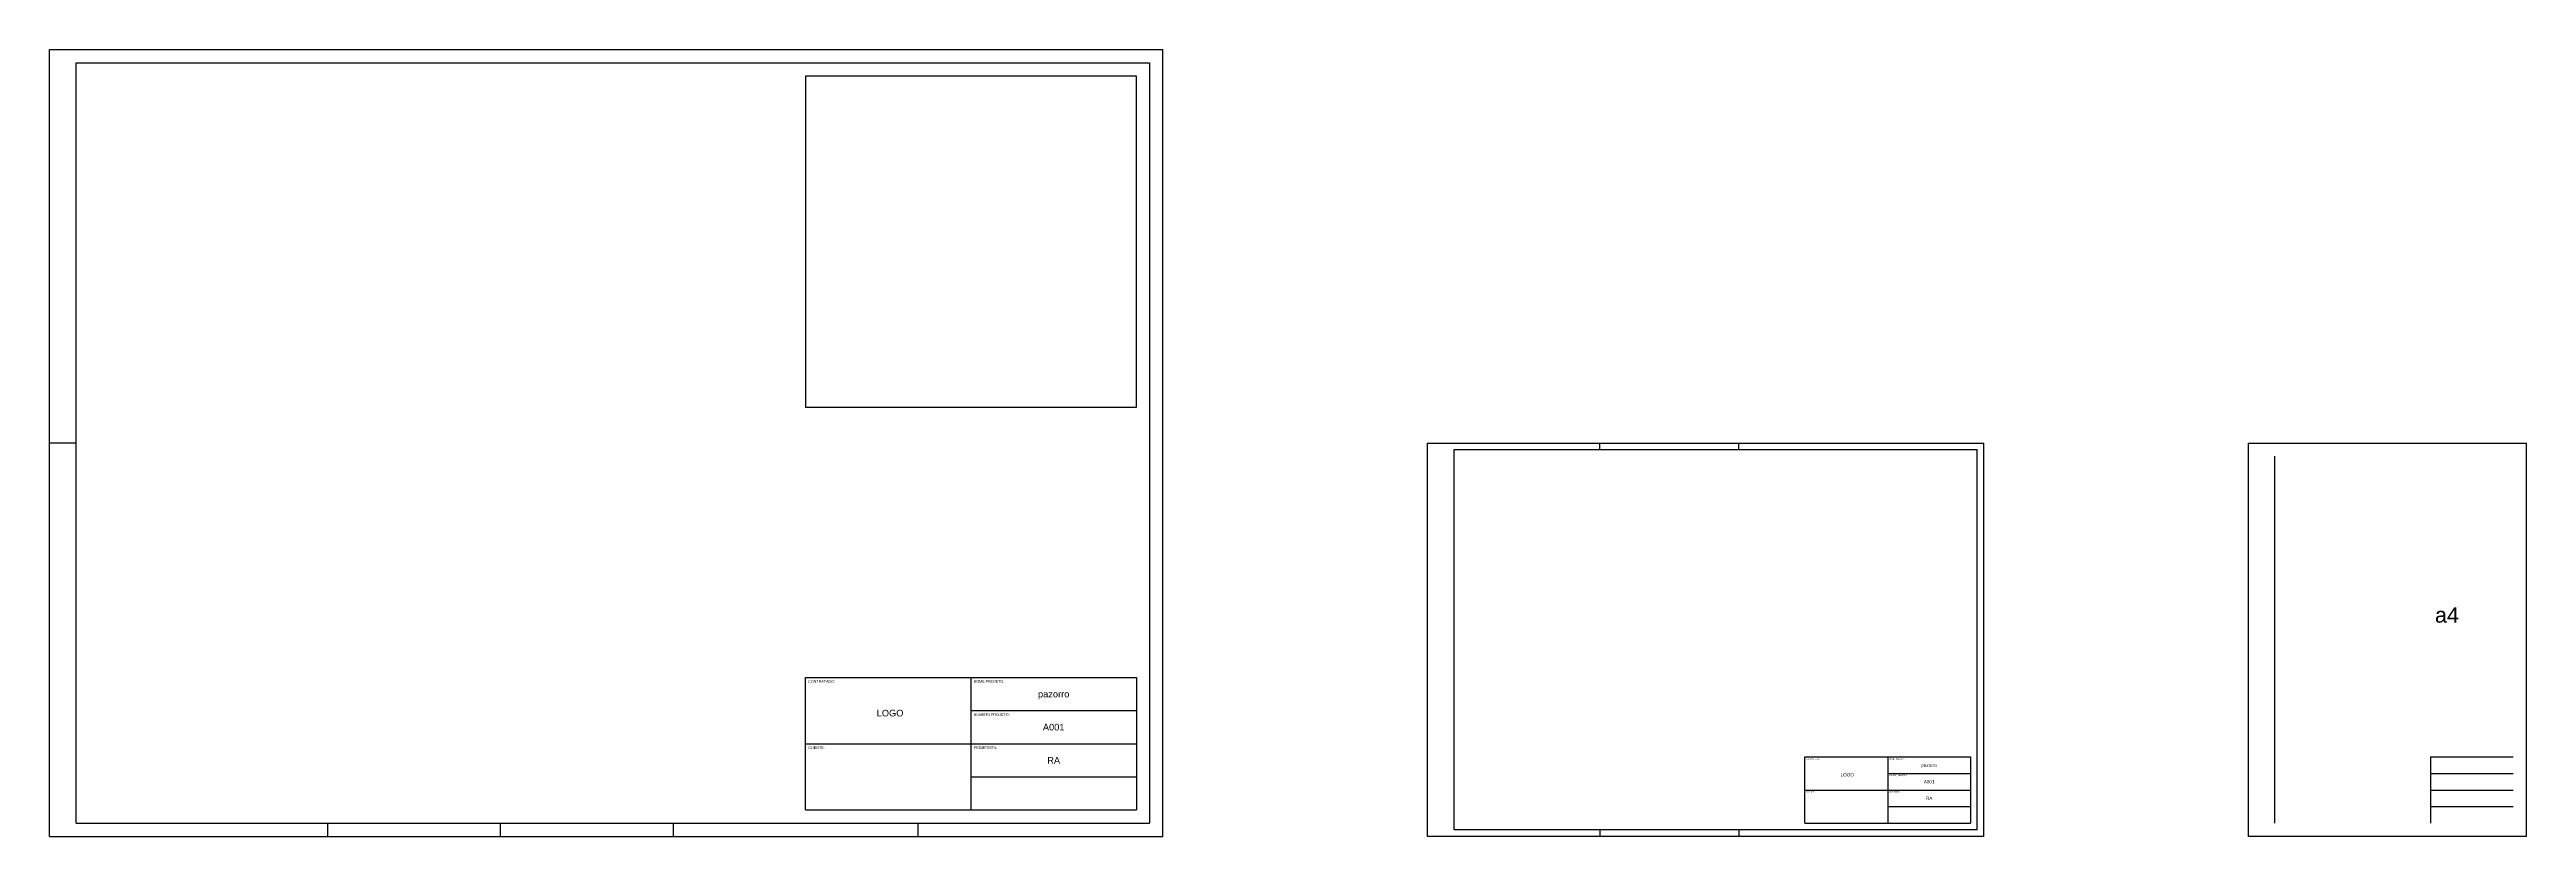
# Model space of a CAD drawing. Header units: millimetres. Extents: x 0 to 1871, y 0 to 594.
import ezdxf

# ---------------------------------------------------------------- set-up
doc = ezdxf.new("R2010")
doc.units = ezdxf.units.MM
doc.styles.get("Standard").update_dxf_attribs({"font": 'arial.ttf'})

msp = doc.modelspace()

# ---------------------------------------------------------------- linework, layer by layer
for p, q in [((0, 0), (0, 594)), ((0, 594), (841, 594)), ((20, 584), (831, 584)), ((20, 10), (20, 584)), ((831, 584), (831, 10)), ((841, 0), (841, 594)), ((20, 297), (0, 297)), ((1041, 0), (1041, 297)), ((1041, 297), (1461, 297)), ((1061, 5), (1061, 292)), ((1061, 292), (1456, 292)), ((1171, 292), (1171, 297)), ((1276, 292), (1276, 297)), ((1456, 5), (1456, 292)), ((1461, 0), (1461, 297)), ((1661, 297), (1871, 297)), ((1661, 0), (1661, 297)), ((1681, 10), (1681, 287)), ((1871, 0), (1871, 297)), ((571, 20), (571, 120)), ((571, 120), (821, 120)), ((696, 120), (696, 20)), ((821, 120), (821, 20)), ((696, 95), (821, 95)), ((571, 70), (821, 70)), ((1326, 10), (1326, 60)), ((1326, 60), (1451, 60)), ((1388.5, 60), (1388.5, 10)), ((1451, 60), (1451, 10)), ((1798.5, 60), (1861, 60)), ((1798.5, 60), (1798.5, 10)), ((696, 45), (821, 45)), ((1388.5, 47.5), (1451, 47.5)), ((1798.5, 47.5), (1861, 47.5)), ((571, 20), (821, 20)), ((1326, 35), (1451, 35)), ((1388.5, 22.5), (1451, 22.5)), ((1798.5, 35), (1861, 35)), ((1798.5, 22.5), (1861, 22.5)), ((0, 0), (841, 0)), ((20, 10), (831, 10)), ((210, 10), (210, 0)), ((340.5, 10), (340.5, 0)), ((471, 10), (471, 0)), ((656, 10), (656, 0)), ((1461, 0), (1041, 0)), ((1456, 5), (1061, 5)), ((1171, 5), (1171, 0)), ((1276, 5), (1276, 0)), ((1326, 10), (1451, 10)), ((1871, 0), (1661, 0))]:
    msp.add_line(p, q)
msp.add_lwpolyline([(821, 574), (571, 574), (571, 324), (821, 324)], close=True)

# ---------------------------------------------------------------- texts
for s, width, gutter_width, heights, insert, char_height, attachment_point in [('a4', 287.668, 58.1, [0], (1801.9, 173), 11.63, 1), ('CONTRATADO:', 90.552, 25, [0], (573, 118), 2, 1), ('NOME PROJETO:', 88.148, 25, [13.6], (698, 118), 2, 1), ('LOGO', 83.34, 25, [0], (624.8, 95.6), 5, 1), ('pazorro', 89.35, 25, [17.2], (758.5, 110), 5, 2), ('NUMERO PROJETO:', 89.35, 25, [17.2], (698, 93), 2, 1), ('A001', 89.35, 25, [17.2], (758.5, 85), 5, 2), ('CLIENTE:', 90.552, 25, [0], (573, 68), 2, 1), ('PROJETISTA:', 91.353, 25, [0], (698, 68), 2, 1), ('RA', 89.35, 25, [17.2], (758.5, 60), 5, 2), ('CONTRATADO:', 45.276, 12.5, [0], (1327, 59), 1, 1), ('NOME PROJETO:', 44.074, 12.5, [6.8], (1389.5, 59), 1, 1), ('LOGO', 41.67, 12.5, [0], (1352.9, 47.8), 2.5, 1), ('NUMERO PROJETO:', 44.675, 12.5, [8.6], (1389.5, 46.5), 1, 1), ('pazorro', 44.675, 12.5, [8.6], (1419.8, 55), 2.5, 2), ('A001', 44.675, 12.5, [8.6], (1419.8, 42.5), 2.5, 2), ('CLIENTE:', 45.276, 12.5, [0], (1327, 34), 1, 1), ('PROJETISTA:', 45.677, 12.5, [0], (1389.5, 34), 1, 1), ('RA', 44.675, 12.5, [8.6], (1419.8, 30), 2.5, 2)]:
    msp.add_mtext_dynamic_manual_height_columns(s, width=width, gutter_width=gutter_width, heights=heights, dxfattribs=dict(insert=insert, char_height=char_height, attachment_point=attachment_point))

doc.saveas('drawing.dxf')
